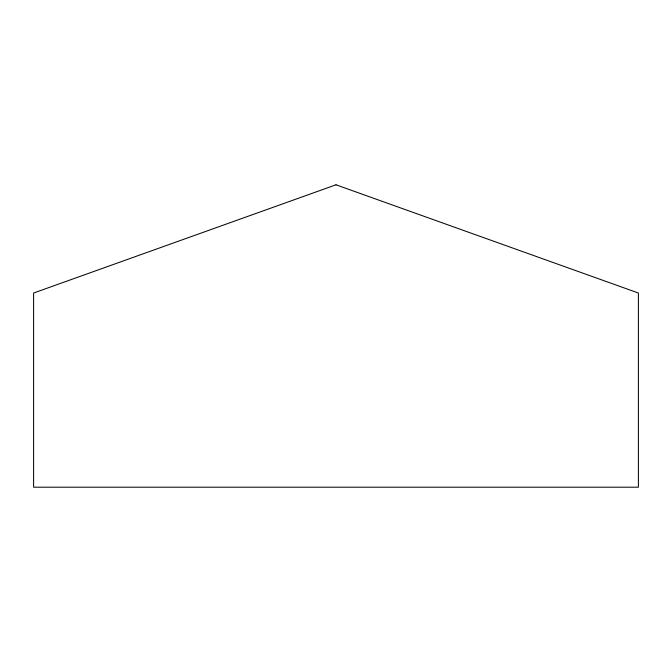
<?xml version="1.0" encoding="UTF-8"?>
<svg xmlns="http://www.w3.org/2000/svg" width="672" height="672" viewBox="0 0 672 672"><rect width="100%" height="100%" fill="white"/><g stroke="black" fill="none" stroke-linecap="round" stroke-linejoin="round"><path stroke-width="1.01" d="M336 184.8L33.6 293.026L33.6 487.2L638.4 487.2L638.4 293.026L336 184.8"/></g></svg>
